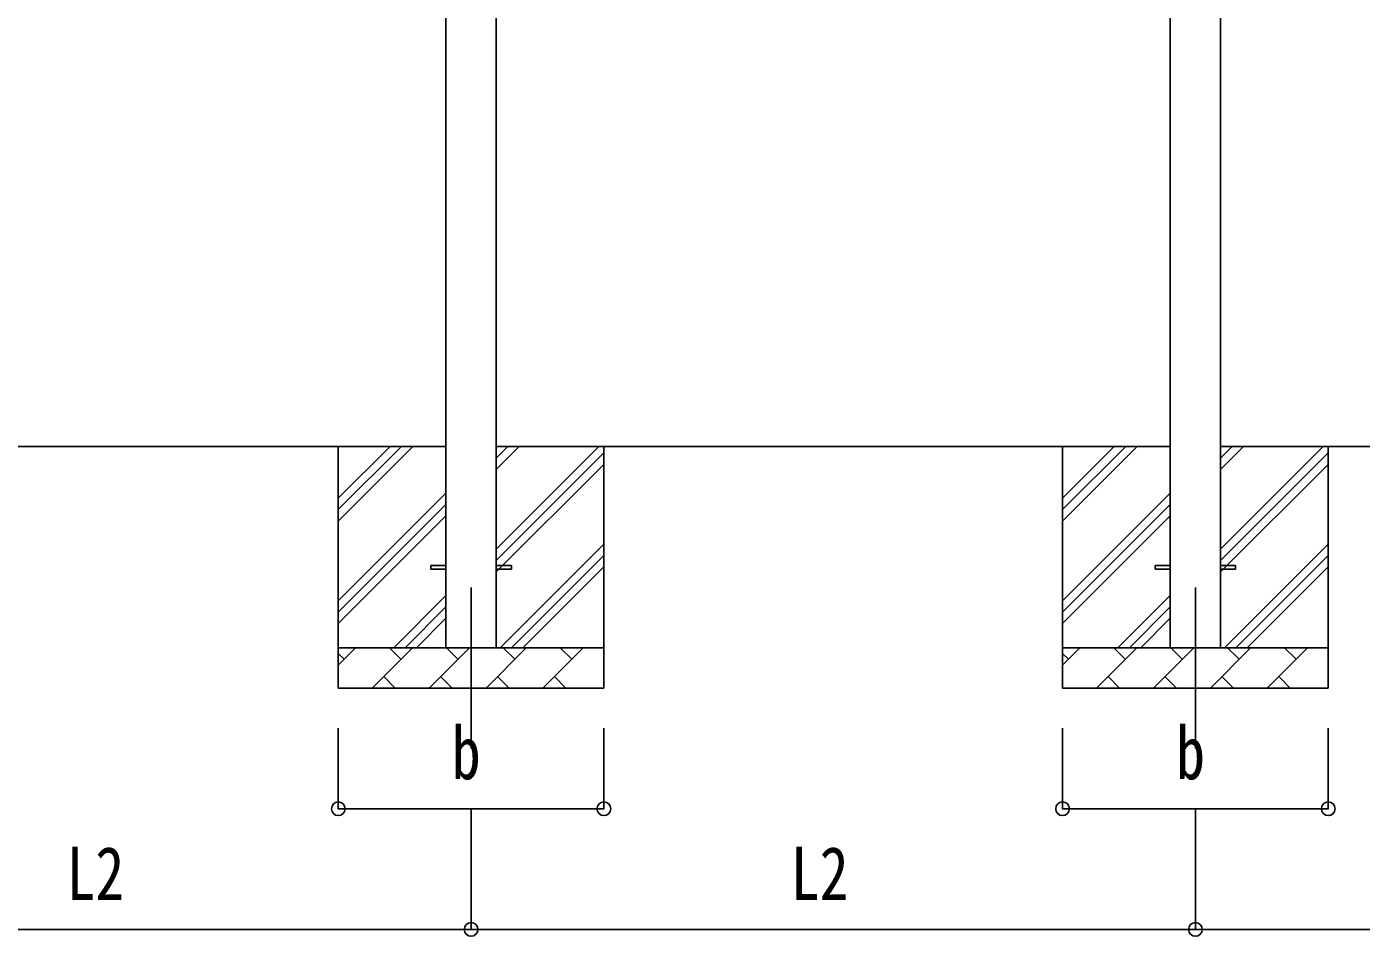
# Model space of a CAD drawing. Units: millimetres, scale not verified. Extents: x -16820 to 16820, y -11880 to 11880.
# Drawn here: x -2607 to 710, y -6317 to -4057 of the extents above; entities that cross this region are included whole.
import ezdxf
from ezdxf.enums import TextEntityAlignment as Align

# ---------------------------------------------------------------- set-up
doc = ezdxf.new("R2010")
doc.units = ezdxf.units.MM
doc.header["$LTSCALE"] = 50
for name, color, linetype in [('0-4_YKK_12', 2, 'Continuous'), ('0-5_YKK_13', 4, 'Continuous'), ('0-6_YKK_A1', 4, 'Continuous'), ('0-7_YKK_D', 6, 'Continuous')]:
    doc.layers.add(name, color=color, linetype=linetype)
doc.styles.add('ＭＳ ゴシック', font='')
doc.styles.get('ＭＳ ゴシック').set_extended_font_data('MS Gothic')

msp = doc.modelspace()

# ---------------------------------------------------------------- linework, layer by layer
at = {"layer": '0-4_YKK_12'}
for p, q in [((-1502.33, -5450), (-1502.33, -5850)), ((297.67, -5450), (297.67, -5850))]:
    msp.add_line(p, q, dxfattribs=at)
at = {"layer": '0-5_YKK_13'}
for p, q in [((-1602.33, -5395.5), (-1564.83, -5395.5)), ((-1602.33, -5404.5), (-1602.33, -5395.5)), ((-1602.33, -5404.5), (-1564.83, -5404.5)), ((-1439.83, -5395.5), (-1402.33, -5395.5)), ((-1439.83, -5404.5), (-1402.33, -5404.5)), ((-1402.33, -5404.5), (-1402.33, -5395.5)), ((197.67, -5395.5), (235.17, -5395.5)), ((197.67, -5404.5), (197.67, -5395.5)), ((197.67, -5404.5), (235.17, -5404.5)), ((360.17, -5395.5), (397.67, -5395.5)), ((360.17, -5404.5), (397.67, -5404.5)), ((397.67, -5404.5), (397.67, -5395.5))]:
    msp.add_line(p, q, dxfattribs=at)
at = {"layer": '0-6_YKK_A1'}
for p, q in [((235.17, -2699.64), (235.17, -5600)), ((360.17, -5600), (360.17, -2699.64)), ((-1564.83, -2725.36), (-1564.83, -5600)), ((-1439.83, -5600), (-1439.83, -2725.36)), ((-1564.83, -5100), (-3239.83, -5100)), ((-1832.33, -5100), (-1832.33, -5700)), ((-1832.33, -5285.05), (-1647.28, -5100)), ((-1832.33, -5256.77), (-1675.56, -5100)), ((-1832.33, -5228.48), (-1703.85, -5100)), ((235.17, -5100), (-1439.83, -5100)), ((-1439.83, -5355.1), (-1184.73, -5100)), ((-1439.83, -5157.11), (-1382.72, -5100)), ((-1439.83, -5128.82), (-1411, -5100)), ((-1172.33, -5100), (-1172.33, -5700)), ((-32.33, -5100), (-32.33, -5700)), ((-32.33, -5285.05), (152.72, -5100)), ((-32.33, -5256.77), (124.44, -5100)), ((-32.33, -5228.48), (96.15, -5100)), ((2035.17, -5100), (360.17, -5100)), ((360.17, -5355.1), (615.27, -5100)), ((360.17, -5157.11), (417.28, -5100)), ((360.17, -5128.82), (389, -5100)), ((627.67, -5100), (627.67, -5700)), ((-1439.83, -5383.38), (-1172.33, -5115.88)), ((360.17, -5383.38), (627.67, -5115.88)), ((-1439.83, -5411.67), (-1172.33, -5144.17)), ((360.17, -5411.67), (627.67, -5144.17)), ((-1832.33, -5483.04), (-1564.83, -5215.54)), ((-32.33, -5483.04), (235.17, -5215.54)), ((-1832.33, -5511.32), (-1564.83, -5243.82)), ((-1832.33, -5539.61), (-1564.83, -5272.11)), ((-32.33, -5511.32), (235.17, -5243.82)), ((-32.33, -5539.61), (235.17, -5272.11)), ((-1430.17, -5600), (-1172.33, -5342.16)), ((-1401.89, -5600), (-1172.33, -5370.44)), ((369.83, -5600), (627.67, -5342.16)), ((398.11, -5600), (627.67, -5370.44)), ((-1373.6, -5600), (-1172.33, -5398.73)), ((426.4, -5600), (627.67, -5398.73)), ((-1694.73, -5600), (-1564.83, -5470.1)), ((105.27, -5600), (235.17, -5470.1)), ((-1666.45, -5600), (-1564.83, -5498.38)), ((133.55, -5600), (235.17, -5498.38)), ((-1638.16, -5600), (-1564.83, -5526.67)), ((161.84, -5600), (235.17, -5526.67)), ((-1832.33, -5600), (-1172.33, -5600)), ((-1832.33, -5642.89), (-1789.44, -5600)), ((-1748.01, -5700), (-1648.01, -5600)), ((-1676.57, -5628.55), (-1705.12, -5600)), ((-1606.59, -5700), (-1506.59, -5600)), ((-1535.15, -5628.55), (-1563.7, -5600)), ((-1465.17, -5700), (-1365.17, -5600)), ((-1393.73, -5628.55), (-1422.28, -5600)), ((-1323.75, -5700), (-1223.75, -5600)), ((-1252.3, -5628.55), (-1280.86, -5600)), ((-1175.61, -5600), (-1172.33, -5596.72)), ((-32.33, -5600), (627.67, -5600)), ((-32.33, -5642.89), (10.56, -5600)), ((51.99, -5700), (151.99, -5600)), ((123.43, -5628.55), (94.88, -5600)), ((193.41, -5700), (293.41, -5600)), ((264.85, -5628.55), (236.3, -5600)), ((334.83, -5700), (434.83, -5600)), ((406.27, -5628.55), (377.72, -5600)), ((476.25, -5700), (576.25, -5600)), ((547.7, -5628.55), (519.14, -5600)), ((624.39, -5600), (627.67, -5596.72)), ((-1817.99, -5628.55), (-1832.33, -5614.21)), ((-17.99, -5628.55), (-32.33, -5614.21)), ((-1719.46, -5671.45), (-1690.91, -5700)), ((-1578.04, -5671.45), (-1549.49, -5700)), ((-1436.62, -5671.45), (-1408.07, -5700)), ((-1295.2, -5671.45), (-1266.64, -5700)), ((80.54, -5671.45), (109.09, -5700)), ((221.96, -5671.45), (250.51, -5700)), ((363.38, -5671.45), (391.93, -5700)), ((504.8, -5671.45), (533.36, -5700)), ((-1172.33, -5700), (-1832.33, -5700)), ((627.67, -5700), (-32.33, -5700))]:
    msp.add_line(p, q, dxfattribs=at)
at = {"layer": '0-7_YKK_D'}
for p, q in [((-1832.33, -5800), (-1832.33, -6001)), ((-1172.33, -5800), (-1172.33, -6001)), ((-32.33, -5800), (-32.33, -6001)), ((627.67, -5800), (627.67, -6001)), ((-1832.33, -6000), (-1172.33, -6000)), ((-1502.33, -6001), (-1502.33, -6301)), ((-1502.33, -6001), (-1502.33, -6301)), ((-32.33, -6000), (627.67, -6000)), ((297.67, -6001), (297.67, -6301)), ((297.67, -6001), (297.67, -6301)), ((-3302.33, -6300), (-1502.33, -6300)), ((297.67, -6300), (-1502.33, -6300)), ((297.67, -6300), (2097.67, -6300))]:
    msp.add_line(p, q, dxfattribs=at)
for centre in [(-1832.33, -6000), (-1172.33, -6000), (-32.33, -6000), (627.67, -6000), (-1502.33, -6300), (-1502.33, -6300), (297.67, -6300), (297.67, -6300)]:
    msp.add_circle(centre, 17, dxfattribs=at)

# ---------------------------------------------------------------- texts
at = {"layer": '0-7_YKK_D', "style": 'ＭＳ ゴシック', "width": 0.8}
for s, p in [('b', (-1550.33, -5966)), ('b', (249.67, -5966)), ('L2', (-2507.93, -6266)), ('L2', (-707.93, -6266))]:
    msp.add_text(s, height=132, dxfattribs=at).set_placement(p, align=Align.BOTTOM_LEFT)

doc.saveas('drawing.dxf')
